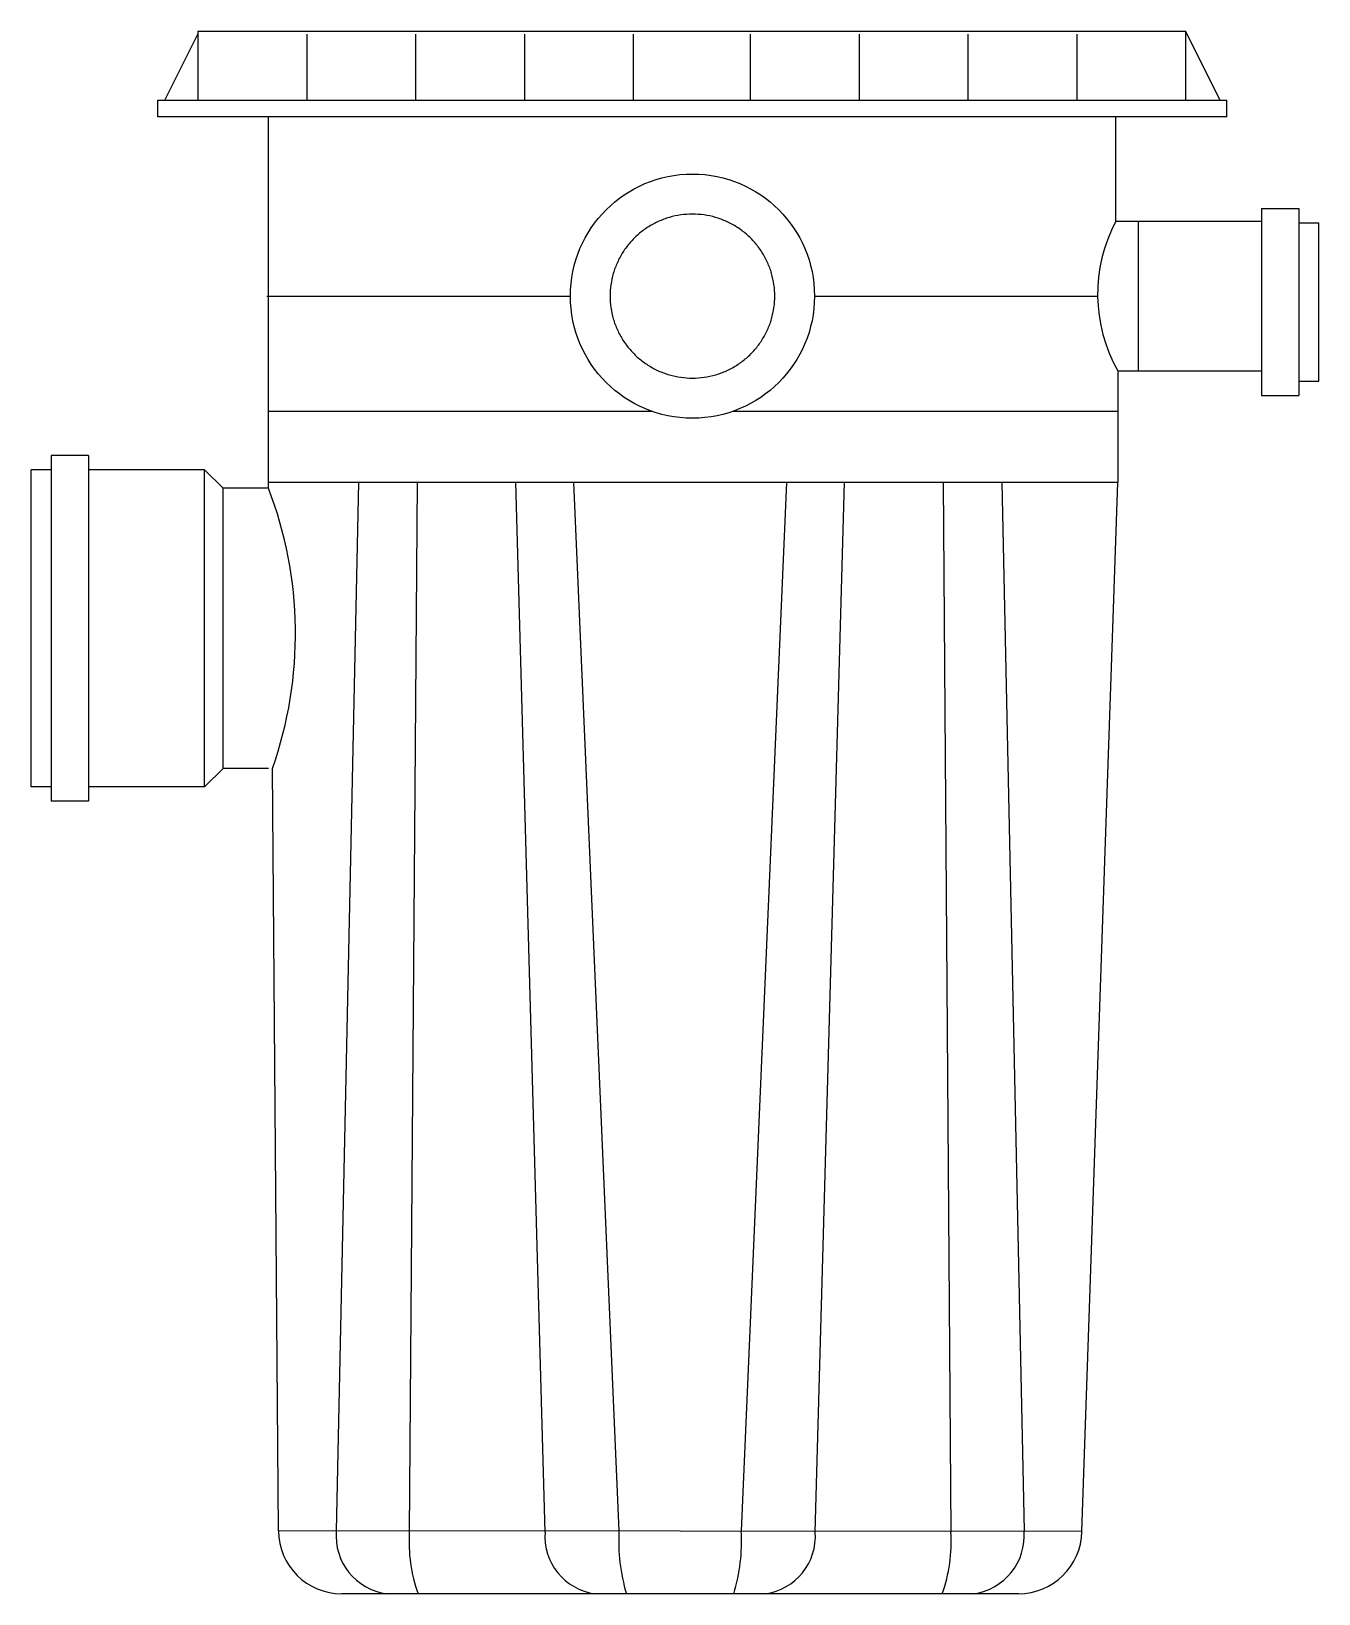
# Model space of a CAD drawing. Header units: millimetres. Extents: x -10151.306 to -10150.838, y -372.836 to -372.269.
import ezdxf

# ---------------------------------------------------------------- set-up
doc = ezdxf.new("R2010")
doc.units = ezdxf.units.MM
doc.layers.add('Tub_esgoto_caixas', color=2, linetype='Continuous')

msp = doc.modelspace()

# ---------------------------------------------------------------- linework, layer by layer
at = {"layer": 'Tub_esgoto_caixas', "linetype": 'Continuous'}
for p, q in [((-10151.25729874642, -372.294302975842), (-10151.24530762831, -372.2703207396224)), ((-10151.24529874642, -372.2693029758426), (-10150.88679874635, -372.2693029758425)), ((-10150.87429874635, -372.294302975842), (-10150.88679874635, -372.2693029758425)), ((-10151.25979874643, -372.3004029758418), (-10151.25979874643, -372.294302975842)), ((-10150.87179874635, -372.3004029758418), (-10150.87179874635, -372.294302975842)), ((-10150.87179874635, -372.3004029758418), (-10151.25979874643, -372.3004029758418)), ((-10150.91209299049, -372.33825297584), (-10150.91216219287, -372.3004029758418)), ((-10150.8593015572, -372.3336029758411), (-10150.84568755077, -372.3336029758411)), ((-10150.8593015572, -372.3336029758411), (-10150.8593015572, -372.4014529758397)), ((-10150.84568755077, -372.3336029758411), (-10150.84568755077, -372.4014529758395)), ((-10150.91209299049, -372.3382529758409), (-10150.8593015572, -372.3382529758409)), ((-10150.90389433076, -372.3925529758397), (-10150.90389433076, -372.33825297584)), ((-10150.84568755076, -372.3387529758411), (-10150.83846719499, -372.338752975841)), ((-10150.83846719499, -372.3963029758397), (-10150.83846719499, -372.338752975841)), ((-10150.91143604365, -372.3925529758397), (-10150.8593015572, -372.3925529758397)), ((-10150.84568755076, -372.3963029758396), (-10150.83846719499, -372.3963029758397)), ((-10150.8593015572, -372.4014529758397), (-10150.84568755077, -372.4014529758395)), ((-10151.28495385301, -372.4232250895661), (-10151.29856785945, -372.4232250895661)), ((-10151.29856785945, -372.4232250895661), (-10151.29856785945, -372.5486250895631)), ((-10151.28495385301, -372.4232250895661), (-10151.28495385301, -372.5486250895633)), ((-10151.29856785945, -372.4283750895661), (-10151.30578821522, -372.428375089566)), ((-10151.30578821522, -372.5434750895633), (-10151.30578821522, -372.428375089566)), ((-10151.24287694537, -372.428375089566), (-10151.28495385301, -372.428375089566)), ((-10151.23615544537, -372.4350965895659), (-10151.24287694537, -372.428375089566)), ((-10151.24287694537, -372.5434750895633), (-10151.24287694537, -372.428375089566)), ((-10150.91143604365, -372.4330042961548), (-10151.21966673299, -372.4330042349424)), ((-10150.92445859057, -372.8136258634098), (-10150.91143604365, -372.4330042961548)), ((-10151.21967038485, -372.4350965895659), (-10151.23615544537, -372.4350965895659)), ((-10151.23615544537, -372.5367535895634), (-10151.23615544537, -372.4350965895659)), ((-10151.23615544537, -372.5367535895634), (-10151.24287694537, -372.5434750895633)), ((-10151.21967038485, -372.5367535895634), (-10151.23615544537, -372.5367535895634)), ((-10151.2160747564, -372.8133754622053), (-10151.21820808282, -372.5367541353455)), ((-10151.29856785945, -372.5434750895632), (-10151.30578821522, -372.5434750895633)), ((-10151.24287694537, -372.5434750895633), (-10151.28495385301, -372.5434750895633)), ((-10151.28495385301, -372.5486250895633), (-10151.29856785945, -372.5486250895631)), ((-10150.94745487766, -372.8361980895564), (-10151.19307529164, -372.8361980895564))]:
    msp.add_line(p, q, dxfattribs=at)
at = {"layer": 'Tub_esgoto_caixas', "color": 1}
for p, q in [((-10151.24529874642, -372.2693029758426), (-10151.24529874642, -372.294302975842)), ((-10151.20579874641, -372.2703207396224), (-10151.20579874641, -372.294302975842)), ((-10151.16629874641, -372.2703207396224), (-10151.16629874641, -372.294302975842)), ((-10151.1267987464, -372.2703207396224), (-10151.1267987464, -372.294302975842)), ((-10151.08729874639, -372.2703207396224), (-10151.08729874639, -372.294302975842)), ((-10151.04479874638, -372.2703207396224), (-10151.04479874638, -372.294302975842)), ((-10151.00529874637, -372.2703207396224), (-10151.00529874637, -372.294302975842)), ((-10150.96579874636, -372.2703207396224), (-10150.96579874636, -372.294302975842)), ((-10150.92629874636, -372.2703207396224), (-10150.92629874636, -372.294302975842)), ((-10150.88679874635, -372.2693029758426), (-10150.88679874635, -372.294302975842)), ((-10151.18697871084, -372.4330042877903), (-10151.19509985122, -372.8133754656592)), ((-10151.1657311181, -372.4330043010814), (-10151.16856442542, -372.8138001581916)), ((-10151.11930685843, -372.8138001579895), (-10151.12990473433, -372.4330043010816)), ((-10151.10892216486, -372.4330042909128), (-10151.09247284312, -372.8133754662619)), ((-10151.03161124528, -372.4330042909128), (-10151.04806056702, -372.8133754662619)), ((-10151.02122655171, -372.8138001579895), (-10151.01062867581, -372.4330043010816)), ((-10150.97480229204, -372.4330043010814), (-10150.97196898472, -372.8138001581916)), ((-10150.9535546993, -372.4330042877903), (-10150.94543355892, -372.8133754656592))]:
    msp.add_line(p, q, dxfattribs=at)
at = {"layer": 'Tub_esgoto_caixas', "color": 1, "linetype": 'Continuous'}
for p, q in [((-10151.25979874643, -372.294302975842), (-10150.87179874635, -372.294302975842)), ((-10151.22024873606, -372.3654041975701), (-10151.11007925977, -372.3654029758403)), ((-10151.021518233, -372.3654029758403), (-10150.9187344441, -372.3654029671806)), ((-10151.21966673299, -372.4071980895666), (-10151.08047457643, -372.4071980895665)), ((-10151.05117148939, -372.4071980895665), (-10150.91143604365, -372.4071980895665)), ((-10150.92445865374, -372.813625880304), (-10151.2160747564, -372.8133754622053))]:
    msp.add_line(p, q, dxfattribs=at)
at = {"layer": 'Tub_esgoto_caixas'}
for p, q in [((-10151.21966673299, -372.435106108209), (-10151.21966673299, -372.3004029758418)), ((-10150.91143604365, -372.3925529758391), (-10150.91143604365, -372.4330042961548))]:
    msp.add_line(p, q, dxfattribs=at)
at = {"layer": 'Tub_esgoto_caixas', "linetype": 'Continuous'}
msp.add_circle((-10151.06579874639, -372.3654029758403), 0.04430000000902509, dxfattribs=at)
at = {"layer": 'Tub_esgoto_caixas'}
for centre, radius, start, end in [((-10150.86236250644, -372.3648052871663), 0.0563750501651008, 151.9011603200512, 209.485154420023), ((-10151.35733145664, -372.4879160777107), 0.1474464954312361, 340.6568171627824, 20.9914216480473)]:
    msp.add_arc(centre, radius, start, end, dxfattribs=at)
at = {"layer": 'Tub_esgoto_caixas', "linetype": 'Continuous'}
for centre, start, end in [((-10151.19307544034, -372.8131980895569), 180.4418610814619, 270.0000073996495), ((-10150.94745467504, -372.8131980895569), 270, 358.9342600974825)]:
    msp.add_arc(centre, 0.02300000000468572, start, end, dxfattribs=at)
at = {"layer": 'Tub_esgoto_caixas', "color": 1}
for centre, radius, start, end in [((-10151.17393591714, -372.8151396724803), 0.02123609745067705, 175.2346217711484, 262.5830853753662), ((-10151.11212484909, -372.8172429467849), 0.05654546919104964, 176.5093696180252, 199.5858849508847), ((-10151.0982984612, -372.8153304086378), 0.02106400736214232, 175.8355028185322, 262.1712138886173), ((-10151.02556685874, -372.8169904741526), 0.06700359252910443, 176.9070938969015, 196.6584266431658), ((-10151.1149665514, -372.8169904741526), 0.06700359252910443, 343.3415733568341, 3.092906103098505), ((-10151.04223494894, -372.8153304086378), 0.02106400736214232, 277.8287861113827, 4.16449718146781), ((-10151.02840856105, -372.8172429467849), 0.05654546919104964, 340.4141150491154, 3.490630381974767), ((-10150.966597493, -372.8151396724803), 0.02123609745067705, 277.4169146246338, 4.765378228851624)]:
    msp.add_arc(centre, radius, start, end, dxfattribs=at)
at = {"layer": 'Tub_esgoto_caixas', "linetype": 'Continuous'}
for points, knots in [([(-10151.03590947719, -372.365404451128), (-10151.03590876515, -372.3640228822554), (-10151.03610586068, -372.3612320481465), (-10151.03699112996, -372.3571102911423), (-10151.03846891726, -372.3531191669372), (-10151.04051347648, -372.3493587837621), (-10151.04308724357, -372.3459149433171), (-10151.04613785206, -372.3428676327462), (-10151.04959362957, -372.3402899638846), (-10151.05337168233, -372.3382390772634), (-10151.05738801211, -372.336752701251), (-10151.06155799885, -372.3358539820332), (-10151.06580285074, -372.3355539069137), (-10151.07004589137, -372.3358550875761), (-10151.07421249918, -372.3367537504437), (-10151.07822661406, -372.3382394873605), (-10151.08200413421, -372.3402901372966), (-10151.08545988326, -372.3428678425007), (-10151.08851045852, -372.3459151849835), (-10151.09108418823, -372.3493590521027), (-10151.09312870647, -372.353119455431), (-10151.09460645078, -372.357110593619), (-10151.09549165429, -372.3612322573094), (-10151.09568872763, -372.3640229860857), (-10151.09568801597, -372.3654044511282)], [0, 0, 0, 0, 4.144707168564866, 8.360767441023452, 12.60664389706197, 16.86822123216163, 21.157779658472, 25.46003251513885, 29.75912260461148, 34.04698427729928, 38.31240464368797, 42.56340113401095, 46.80129559517854, 51.03622829182078, 55.28211963406032, 59.54580513548211, 63.83366491645392, 68.13275322425223, 72.43500695189431, 76.72456326822454, 80.98613888898454, 85.23201354018846, 89.44807215292336, 93.59246783053243, 93.59246783053243, 93.59246783053243, 93.59246783053243]), ([(-10151.09568801557, -372.3654044511117), (-10151.09568873252, -372.3667857142615), (-10151.09549174311, -372.369575817785), (-10151.09460695162, -372.3736964010798), (-10151.09313004351, -372.3776862798635), (-10151.0910867114, -372.3814456138019), (-10151.08851428883, -372.3848889119695), (-10151.08546488854, -372.3879362478046), (-10151.08200981364, -372.3905145532206), (-10151.07823099678, -372.3925668894845), (-10151.07421253867, -372.3940546911398), (-10151.07003975678, -372.3949541518038), (-10151.06579251616, -372.3952542320471), (-10151.06154774878, -372.394952503539), (-10151.05737988421, -372.3940529203387), (-10151.05336513534, -372.3925661565502), (-10151.04958753787, -372.3905144813273), (-10151.04613236611, -372.3879360434831), (-10151.04308297839, -372.3848886469787), (-10151.04051061514, -372.3814453566051), (-10151.03846731774, -372.3776859894695), (-10151.03699045301, -372.3736960977686), (-10151.03610572745, -372.3695756091302), (-10151.03590876024, -372.3667856096081), (-10151.03590947681, -372.3654044511115)], [0, 0, 0, 0, 4.143790007774376, 8.358580394758583, 12.60293377305799, 16.86292609738243, 21.15111092618202, 25.45264127845484, 29.75133588242384, 34.03977585736183, 38.30908243079768, 42.56297869013785, 46.80267057834675, 51.04000375465147, 55.28691671234626, 59.551419685872, 63.84027059088072, 68.13919422638037, 72.44055030021616, 76.7287861947631, 80.98877530259087, 85.23311867189373, 89.44791388910609, 93.59138993676031, 93.59138993676031, 93.59138993676031, 93.59138993676031])]:
    msp.add_open_spline(points, degree=3, knots=knots, dxfattribs=at)

doc.saveas('drawing.dxf')
